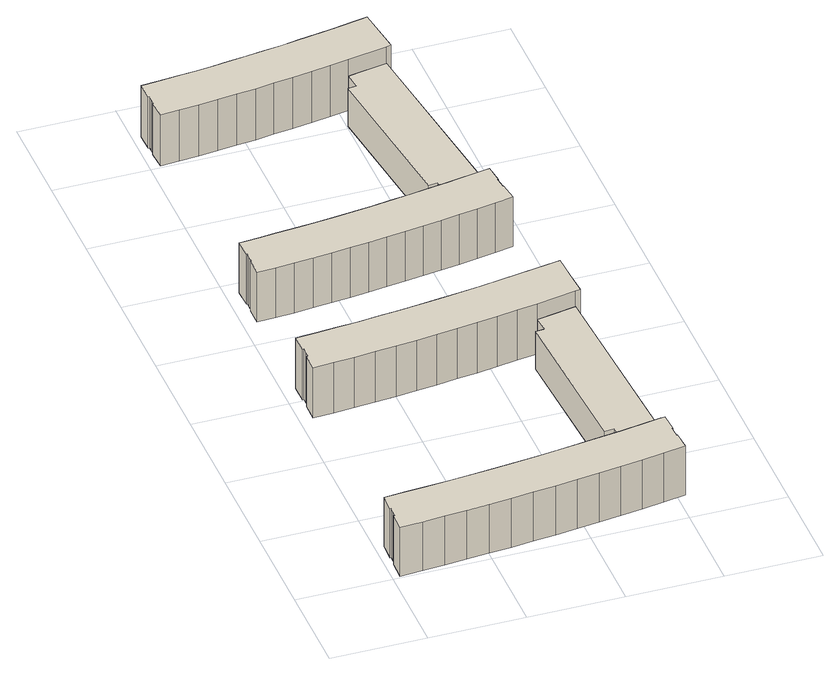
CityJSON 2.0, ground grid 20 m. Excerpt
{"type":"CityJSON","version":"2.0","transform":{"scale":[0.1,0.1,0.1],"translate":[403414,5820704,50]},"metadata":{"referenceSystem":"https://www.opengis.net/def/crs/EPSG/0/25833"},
"CityObjects":{
"building1":{"type":"Building","attributes":{"Gemeindeschluessel":"11000010","function":"31001_1010"},"address":[{"country":"Germany","locality":"Berlin","thoroughfareNumber":"11, 13, 15, 17, 19, 21, 23, 9","thoroughfareName":"Joachim-Ringelnatz-Straße"}],"children":["building1-1","building1-2","building1-3"]},
"building1-1":{"type":"BuildingPart","attributes":{"BezugspunktDach":"2200","measuredHeight":12.38,"storeysAboveGround":4},"parents":["building1"],"geometry":[{"type":"MultiSurface","lod":"1","boundaries":[[[0,1,2,3,4,5,6,7,8,9,10,11,12,13,14,15,16,17,18,19,20,21,22,23,24,25,26,27,28,29,30,31,32,33,34,35,36,37]],[[38,39,40,41,42,43,44,45,46,47,48,49,50,51,52,53,54,55,56,57,58,59,60,61,62,63,64,65,66,67,68,69,70,71,72,73,74,75]],[[38,75,37,36]],[[39,38,36,35]],[[40,39,35,34]],[[41,40,34,33]],[[42,41,33,32]],[[43,42,32,31]],[[44,43,31,30]],[[45,44,30,29]],[[46,45,29,28]],[[47,46,28,27]],[[48,47,27,26]],[[49,48,26,25]],[[50,49,25,24]],[[51,50,24,23]],[[52,51,23,22]],[[53,52,22,21]],[[54,53,21,20]],[[76,77,78,20,19]],[[55,54,79,80]],[[56,55,19,18]],[[57,56,18,17]],[[58,57,17,16]],[[59,58,16,15]],[[60,59,15,14]],[[61,60,14,13]],[[62,61,13,12]],[[63,62,12,11]],[[64,63,11,10]],[[65,64,10,9]],[[66,65,9,8]],[[67,66,8,7]],[[68,67,7,6]],[[69,68,6,5]],[[70,69,5,4]],[[71,70,4,3]],[[72,71,3,2]],[[73,72,2,1]],[[74,73,1,0]],[[75,74,0,37]],[[80,79,78,77,76]]]}]},
"building1-2":{"type":"BuildingPart","attributes":{"BezugspunktDach":"2200","measuredHeight":8.91,"storeysAboveGround":4},"parents":["building1"],"geometry":[{"type":"MultiSurface","lod":"1","boundaries":[[[81,82,77,76,83,84,85,86]],[[87,88,89,80,79,90,91,92]],[[87,92,86,85]],[[88,87,85,84]],[[89,88,93,94]],[[80,89,83,76]],[[90,79,77,82]],[[91,90,82,81]],[[92,91,81,86]],[[94,93,84,83]],[[80,95,76,77,79]]]}]},
"building1-3":{"type":"BuildingPart","attributes":{"BezugspunktDach":"2200","measuredHeight":12.62,"storeysAboveGround":4},"parents":["building1"],"geometry":[{"type":"MultiSurface","lod":"1","boundaries":[[[96,97,98,99,100,101,102,103,104,105,106,107,108,109,110,111,112,113,114,115,116,117,118,119,120,121,122,123,124,125,126,127,128,129]],[[130,131,132,133,134,135,136,137,138,139,140,141,142,143,144,145,146,147,148,149,150,94,93,151,152,153,154,155,156,157,158,159,160,161]],[[130,161,129,128]],[[131,130,128,127]],[[132,131,127,126]],[[133,132,126,125]],[[134,133,125,124]],[[135,134,124,123]],[[136,135,123,122]],[[137,136,122,121]],[[138,137,121,120]],[[139,138,120,119]],[[140,139,119,118]],[[141,140,118,117]],[[142,141,117,116]],[[143,142,116,115]],[[144,143,115,114]],[[145,144,114,113]],[[146,145,113,112]],[[147,146,112,111]],[[148,147,111,110]],[[149,148,110,109]],[[150,149,109,108]],[[94,150,108,107]],[[84,83,107,106]],[[151,93,106,105]],[[152,151,105,104]],[[153,152,104,103]],[[154,153,103,102]],[[155,154,102,101]],[[156,155,101,100]],[[157,156,100,99]],[[158,157,99,98]],[[159,158,98,97]],[[160,159,97,96]],[[161,160,96,129]],[[93,94,83,84]]]}]},
"building2":{"type":"Building","attributes":{"Gemeindeschluessel":"11000010","function":"31001_1010"},"address":[{"country":"Germany","locality":"Berlin","thoroughfareNumber":"20, 22","thoroughfareName":"Dudweilerstraße"},{"country":"Germany","locality":"Berlin","thoroughfareNumber":"25, 27, 29, 31, 33","thoroughfareName":"Joachim-Ringelnatz-Straße"}],"children":["building2-1","building2-2","building2-3"]},
"building2-1":{"type":"BuildingPart","attributes":{"BezugspunktDach":"2200","measuredHeight":12.43,"storeysAboveGround":4},"parents":["building2"],"geometry":[{"type":"MultiSurface","lod":"1","boundaries":[[[162,163,164,165,166,167,168,169,170,171,172,173,174,175,176,177,178,179,180,181,182,183,184,185,186,187,188,189,190,191,192,193,194,195,196,197,198,199,200]],[[201,202,203,204,205,206,207,208,209,210,211,212,213,214,215,216,217,218,219,220,221,222,223,224,225,226,227,228,229,230,231,232,233,234,235,236,237,238,239]],[[201,239,200,199]],[[202,201,199,198]],[[203,202,198,197]],[[204,203,197,196]],[[205,204,196,195]],[[206,205,195,194]],[[207,206,194,193]],[[208,207,193,192]],[[209,208,192,191]],[[210,209,191,190]],[[211,210,190,189]],[[240,241,242,243,244,212,211,189,188]],[[213,212,188,187]],[[214,213,187,186]],[[215,214,186,185]],[[216,215,185,184]],[[217,216,184,183]],[[218,217,183,182]],[[219,218,182,181]],[[220,219,181,180]],[[221,220,180,179]],[[222,221,179,178]],[[223,222,178,177]],[[224,223,177,176]],[[225,224,176,175]],[[226,225,175,174]],[[227,226,174,173]],[[228,227,173,172]],[[229,228,172,171]],[[230,229,171,170]],[[231,230,170,169]],[[232,231,169,168]],[[233,232,168,167]],[[234,233,167,166]],[[235,234,166,165]],[[236,235,165,164]],[[237,236,164,163]],[[238,237,163,162]],[[239,238,162,200]],[[244,243,242,241,240]]]}]},
"building2-2":{"type":"BuildingPart","attributes":{"BezugspunktDach":"2200","measuredHeight":8.99,"storeysAboveGround":4},"parents":["building2"],"geometry":[{"type":"MultiSurface","lod":"1","boundaries":[[[245,246,241,240,247,248,249,250]],[[251,252,253,243,242,254,255,256]],[[251,256,250,249]],[[252,251,249,248]],[[253,252,257,258]],[[243,253,247,240]],[[254,242,241,246]],[[255,254,246,245]],[[256,255,245,250]],[[258,257,248,247]],[[242,243,240,241,259]]]}]},
"building2-3":{"type":"BuildingPart","attributes":{"BezugspunktDach":"2200","measuredHeight":12.94,"storeysAboveGround":4},"parents":["building2"],"geometry":[{"type":"MultiSurface","lod":"1","boundaries":[[[260,261,262,263,264,265,266,267,268,269,270,271,272,273,274,275,276,277,278,279,280,281,282,283,284,285,286,287,288,289,290,291]],[[292,293,294,295,296,297,298,299,300,301,302,303,304,305,258,257,306,307,308,309,310,311,312,313,314,315,316,317,318,319,320,321]],[[292,321,291,290]],[[293,292,290,289]],[[294,293,289,288]],[[295,294,288,287]],[[296,295,287,286]],[[297,296,286,285]],[[298,297,285,284]],[[299,298,284,283]],[[300,299,283,282]],[[301,300,282,281]],[[302,301,281,280]],[[303,302,280,279]],[[304,303,279,278]],[[305,304,278,277]],[[258,305,277,276]],[[257,248,247,276,275]],[[306,257,275,274]],[[307,306,274,273]],[[308,307,273,272]],[[309,308,272,271]],[[310,309,271,270]],[[311,310,270,269]],[[312,311,269,268]],[[313,312,268,267]],[[314,313,267,266]],[[315,314,266,265]],[[316,315,265,264]],[[317,316,264,263]],[[318,317,263,262]],[[319,318,262,261]],[[320,319,261,260]],[[321,320,260,291]],[[258,247,248,257]]]}]}
},
"vertices":[
[62,8,122],[108,11,122],[154,15,122],[201,19,122],[247,23,122],[293,28,122],[340,33,122],[386,38,122],[432,44,122],[478,51,122],[524,57,122],[570,64,122],[616,72,122],[614,111,122],[612,111,122],[611,123,122],[611,134,122],[613,134,122],[611,174,122],[601,173,122],[518,159,122],[473,153,122],[428,147,122],[383,141,122],[337,135,122],[292,130,122],[246,125,122],[201,121,122],[155,117,122],[109,113,122],[64,110,122],[18,107,122],[17,68,122],[19,68,122],[19,56,122],[19,45,122],[16,45,122],[15,5,122],[16,45,6],[19,45,6],[19,56,6],[19,68,6],[17,68,6],[18,107,6],[64,110,6],[109,113,6],[155,117,6],[201,121,6],[246,125,6],[292,130,6],[337,135,6],[383,141,6],[428,147,6],[473,153,6],[518,159,6],[601,173,6],[611,174,6],[613,134,6],[611,134,6],[611,123,6],[612,111,6],[614,111,6],[616,72,6],[570,64,6],[524,57,6],[478,51,6],[432,44,6],[386,38,6],[340,33,6],[293,28,6],[247,23,6],[201,19,6],[154,15,6],[108,11,6],[62,8,6],[15,5,6],[601,173,96],[518,159,96],[518,159,40],[518,159,7],[601,173,7],
[498,201,96],[517,202,96],[579,599,96],[497,584,96],[499,550,96],[480,549,96],[499,550,7],[497,584,7],[579,599,7],[517,202,7],[498,201,7],[480,549,7],[497,584,14],[579,599,14],[601,173,80],
[67,534,133],[110,537,133],[154,541,133],[197,545,133],[240,549,133],[283,554,133],[326,560,133],[368,565,133],[411,571,133],[454,578,133],[497,584,133],[579,599,133],[589,600,133],[586,651,133],[584,702,133],[541,695,133],[498,688,133],[455,681,133],[412,674,133],[369,668,133],[326,662,133],[283,657,133],[240,652,133],[197,648,133],[154,643,133],[111,640,133],[68,636,133],[24,633,133],[24,594,133],[27,594,133],[27,582,133],[27,571,133],[24,571,133],[24,531,133],[24,571,14],[27,571,14],[27,582,14],[27,594,14],[24,594,14],[24,633,14],[68,636,14],[111,640,14],[154,643,14],[197,648,14],[240,652,14],[283,657,14],[326,662,14],[369,668,14],[412,674,14],[455,681,14],[498,688,14],[541,695,14],[584,702,14],[586,651,14],[589,600,14],[454,578,14],[411,571,14],[368,565,14],[326,560,14],[283,554,14],[240,549,14],[197,545,14],[154,541,14],[110,537,14],[67,534,14],[24,531,14],
[23,914,137],[25,914,137],[25,903,137],[25,891,137],[23,891,137],[23,852,137],[62,854,137],[101,857,137],[140,861,137],[179,864,137],[218,868,137],[257,873,137],[295,878,137],[334,883,137],[373,888,137],[411,894,137],[450,900,137],[488,906,137],[527,913,137],[565,920,137],[560,959,137],[558,959,137],[557,970,137],[555,982,137],[557,982,137],[553,1021,137],[543,1020,137],[461,1005,137],[421,999,137],[382,993,137],[342,987,137],[302,981,137],[262,976,137],[222,971,137],[182,967,137],[142,963,137],[102,960,137],[62,956,137],[22,953,137],[62,956,19],[102,960,19],[142,963,19],[182,967,19],[222,971,19],[262,976,19],[302,981,19],[342,987,19],[382,993,19],[421,999,19],[461,1005,19],[543,1020,19],[553,1021,19],[557,982,19],[555,982,19],[557,970,19],[558,959,19],[560,959,19],[565,920,19],[527,913,19],[488,906,19],[450,900,19],[411,894,19],[373,888,19],[334,883,19],[295,878,19],[257,873,19],[218,868,19],[179,864,19],[140,861,19],[101,857,19],[62,854,19],[23,852,19],[23,891,19],[25,891,19],[25,903,19],[25,914,19],[23,914,19],[22,953,19],[543,1020,110],[461,1005,110],[461,1005,20],[543,1020,20],[543,1020,84],
[437,1043,110],[456,1045,110],[492,1441,110],[410,1426,110],[414,1391,110],[396,1389,110],[414,1391,20],[410,1426,20],[492,1441,20],[456,1045,20],[437,1043,20],[396,1389,20],[410,1426,28],[492,1441,28],[461,1005,54],
[9,1439,149],[12,1439,149],[12,1428,149],[12,1416,149],[10,1416,149],[12,1377,149],[52,1380,149],[92,1383,149],[132,1387,149],[172,1392,149],[212,1396,149],[251,1402,149],[291,1407,149],[331,1413,149],[371,1419,149],[410,1426,149],[492,1441,149],[502,1443,149],[489,1544,149],[453,1537,149],[416,1530,149],[379,1524,149],[342,1518,149],[305,1512,149],[268,1507,149],[231,1502,149],[194,1497,149],[157,1492,149],[120,1488,149],[83,1485,149],[45,1481,149],[8,1478,149],[45,1481,28],[83,1485,28],[120,1488,28],[157,1492,28],[194,1497,28],[231,1502,28],[268,1507,28],[305,1512,28],[342,1518,28],[379,1524,28],[416,1530,28],[453,1537,28],[489,1544,28],[502,1443,28],[371,1419,28],[331,1413,28],[291,1407,28],[251,1402,28],[212,1396,28],[172,1392,28],[132,1387,28],[92,1383,28],[52,1380,28],[12,1377,28],[10,1416,28],[12,1416,28],[12,1428,28],[12,1439,28],[9,1439,28],[8,1478,28]
]}
